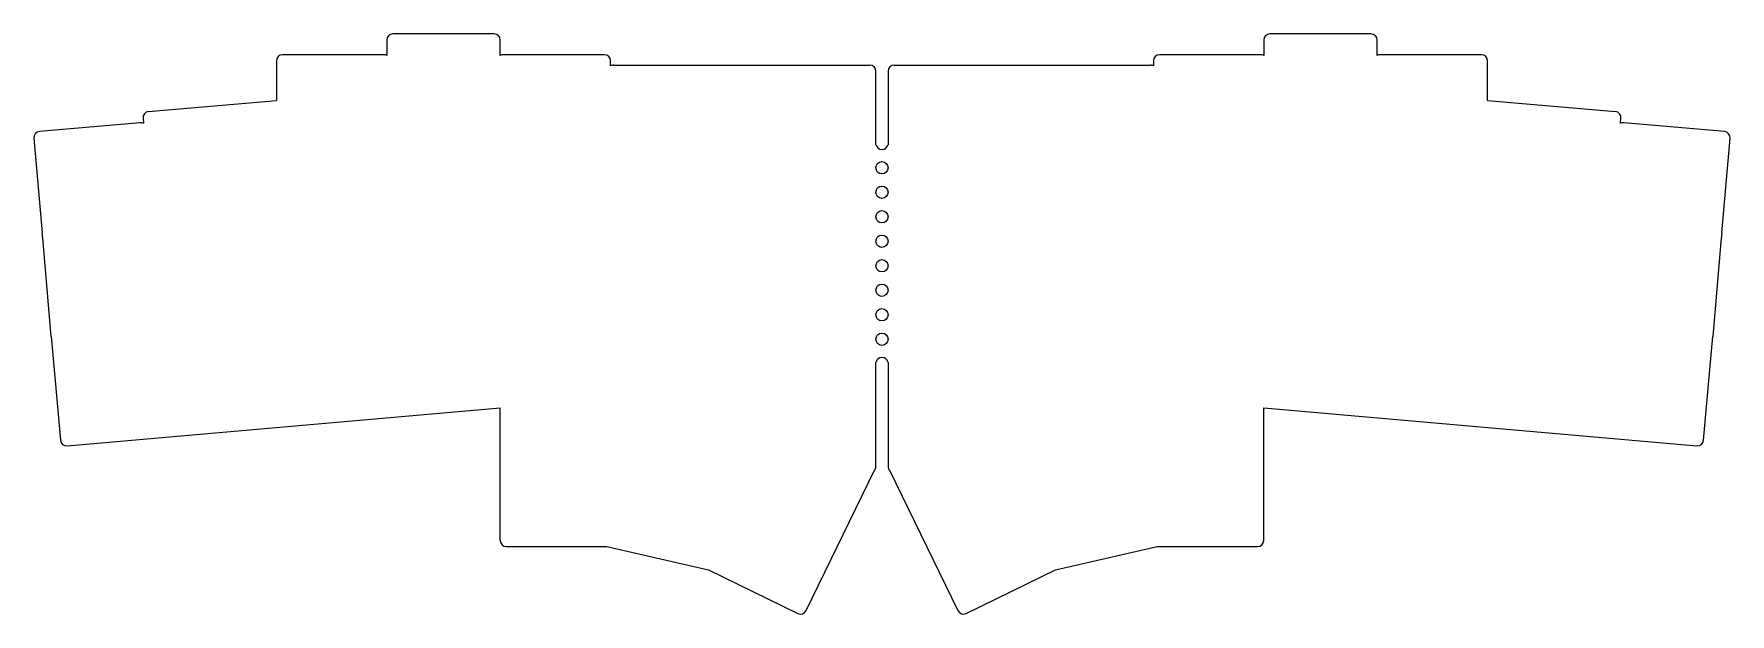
# Model space of a CAD drawing. Header units: millimetres. Extents: x 5 to 282, y -35 to 59.
import ezdxf

# ---------------------------------------------------------------- set-up
doc = ezdxf.new("R2010")
doc.units = ezdxf.units.MM

msp = doc.modelspace()

# ---------------------------------------------------------------- linework, layer by layer
for p, q in [((62.6, 58.39), (62.6, 55.86)), ((80.1, 59.39), (63.6, 59.39)), ((81.1, 55.86), (81.1, 58.39)), ((205.6, 58.39), (205.6, 55.86)), ((223.1, 59.39), (206.6, 59.39)), ((224.1, 55.86), (224.1, 58.39)), ((62.1, 55.99), (45.6, 55.99)), ((98.1, 55.99), (81.6, 55.99)), ((205.1, 55.99), (188.6, 55.99)), ((241.1, 55.99), (224.6, 55.99)), ((44.6, 54.99), (44.6, 48.52)), ((99.1, 54.16), (99.1, 54.99)), ((99.6, 54.29), (141.35, 54.29)), ((142.35, 41.29), (142.35, 53.29)), ((144.35, 53.29), (144.35, 41.29)), ((145.35, 54.29), (187.1, 54.29)), ((187.6, 54.99), (187.6, 54.16)), ((242.1, 48.52), (242.1, 54.99)), ((23.77, 46.7), (44.6, 48.52)), ((242.1, 48.52), (262.93, 46.7)), ((22.42, 44.88), (5.99, 43.44)), ((22.86, 45.62), (22.93, 44.79)), ((263.77, 44.79), (263.84, 45.62)), ((280.71, 43.44), (264.28, 44.88)), ((5.08, 42.35), (6.43, 26.91)), ((280.27, 26.91), (281.62, 42.35)), ((142.35, 41.29), (142.38, 41.29)), ((144.32, 41.29), (144.35, 41.29)), ((6.56, 25.42), (6.43, 26.91)), ((7.91, 9.98), (6.56, 25.42)), ((280.14, 25.42), (278.79, 9.98)), ((280.27, 26.91), (280.14, 25.42)), ((7.91, 9.98), (9.39, -6.96)), ((277.31, -6.96), (278.79, 9.98)), ((142.35, 5.79), (142.38, 5.79)), ((142.35, -11.26), (142.35, 5.79)), ((144.32, 5.79), (144.35, 5.79)), ((144.35, 5.79), (144.35, -11.26)), ((10.48, -7.87), (81.1, -1.69)), ((81.1, -23.31), (81.1, -1.69)), ((205.6, -1.69), (276.23, -7.87)), ((205.6, -23.31), (205.6, -1.69)), ((130.97, -34.78), (142.15, -11.86)), ((144.55, -11.86), (155.73, -34.78)), ((82.1, -24.31), (98.46, -24.31)), ((98.46, -24.31), (115.08, -28.14)), ((171.62, -28.14), (188.24, -24.31)), ((188.24, -24.31), (204.6, -24.31)), ((115.08, -28.14), (129.64, -35.24)), ((157.06, -35.24), (171.62, -28.14))]:
    msp.add_line(p, q)
for centre in [(143.35, 37.54), (143.35, 33.54), (143.35, 29.54), (143.35, 25.54), (143.35, 21.54), (143.35, 17.54), (143.35, 13.54), (143.35, 9.54)]:
    msp.add_circle(centre, 1)
for centre, start, end in [((63.6, 58.39), 90, 180), ((80.1, 58.39), 0, 90), ((206.6, 58.39), 90, 180), ((223.1, 58.39), 0, 90), ((45.6, 54.99), 90, 180), ((62.1, 54.99), 60, 90), ((81.6, 54.99), 90, 120), ((98.1, 54.99), 0, 90), ((188.6, 54.99), 90, 180), ((205.1, 54.99), 60, 90), ((224.6, 54.99), 90, 120), ((241.1, 54.99), 0, 90), ((99.6, 53.29), 90, 120), ((141.35, 53.29), 0, 90), ((145.35, 53.29), 90, 180), ((187.1, 53.29), 60, 90), ((22.51, 43.88), 65, 95), ((23.86, 45.7), 95, 185), ((262.84, 45.7), 355, 85), ((264.19, 43.88), 85, 115), ((6.07, 42.44), 95, 185), ((280.63, 42.44), 355, 85), ((143.35, 41.54), 194.4775, 345.5225), ((7.43, 27), 185, 185.0256), ((7.56, 25.51), 184.9744, 185), ((279.15, 25.51), 355, 355.0256), ((279.28, 27), 354.9744, 355), ((8.91, 10.06), 185, 185.0256), ((277.79, 10.06), 354.9744, 355), ((143.35, 5.54), 374.4775, 525.5225), ((10.39, -6.87), 185, 275), ((276.31, -6.87), 265, 355), ((141.25, -11.43), 334, 335.7255), ((141.35, -11.26), 324.5178, 360), ((145.35, -11.26), 180, 215.4822), ((145.45, -11.43), 204.2745, 206), ((82.1, -23.31), 180, 270), ((204.6, -23.31), 270, 0), ((130.07, -34.34), 244, 334), ((156.63, -34.34), 206, 296)]:
    msp.add_arc(centre, 1, start, end)

doc.saveas('drawing.dxf')
